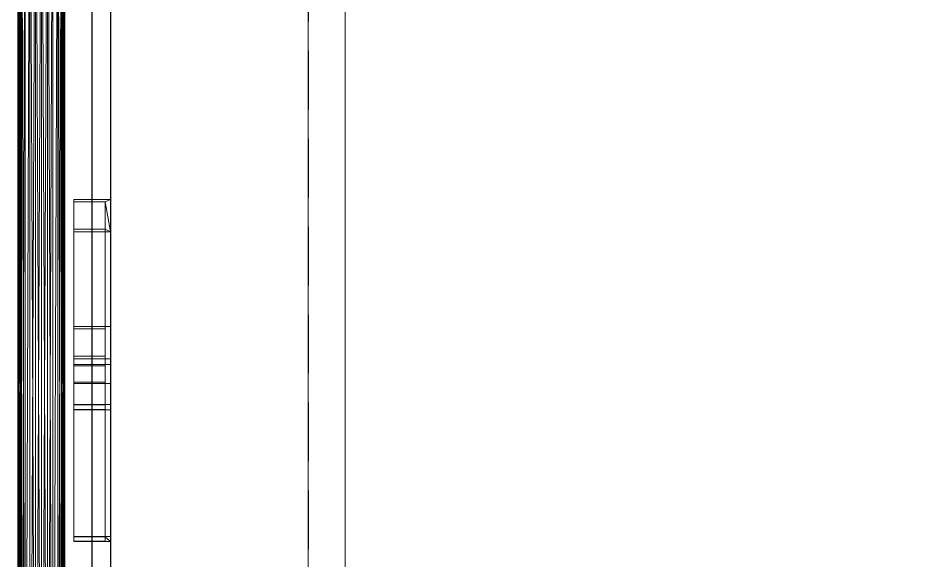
# Model space of a CAD drawing. Header units: millimetres. Extents: x -1 to 991, y -989 to 51.
# Drawn here: x 0 to 495, y -586.6 to -292.8 of the extents above; entities that cross this region are included whole.
import ezdxf

# ---------------------------------------------------------------- set-up
doc = ezdxf.new("R2010")
doc.units = ezdxf.units.MM
doc.linetypes.add('NASCOSTA', pattern=[9.525, 6.35, -3.175])
for name, color, linetype in [('IQ_200_2D', 1, 'Continuous'), ('IQ_200_3D', 1, 'Continuous'), ('IQ_204_2D', 7, 'Continuous'), ('IQ_BLUE_3D', 5, 'Continuous')]:
    doc.layers.add(name, color=color, linetype=linetype)

msp = doc.modelspace()

# ---------------------------------------------------------------- linework, layer by layer
at = {"layer": 'IQ_200_2D'}
msp.add_line((40, -758), (40, -120), dxfattribs=at)
at = {"layer": 'IQ_204_2D'}
for p, q in [((50, -120), (50, -748)), ((0, -857.92), (0, -126.56)), ((25, -127.51), (25, -855.94))]:
    msp.add_line(p, q, dxfattribs=at)
at = {"layer": 'IQ_204_2D', "linetype": 'NASCOSTA', "ltscale": 5}
msp.add_line((157, -120), (157, -758), dxfattribs=at)
at = {"layer": 'IQ_BLUE_3D', "lineweight": 9, "invisible_edges": 15}
for points in [[(291.33, -565, 694.48), (298.91, -565, 676.16), (289.26, -565, 678.75), (286.67, -565, 688.41)], [(303.4, -565, 692.89), (306.33, -565, 685.82), (303.4, -565, 678.75), (298.91, -565, 676.16)], [(298.91, -570, 676.16), (291.33, -570, 694.48), (289.26, -570, 678.75), (293.74, -570, 676.16)], [(303.4, -570, 678.75), (306.33, -570, 685.82), (303.4, -570, 692.89)]]:
    msp.add_3dface(points, dxfattribs=at)

# ---------------------------------------------------------------- meshes
at = {"layer": 'IQ_200_3D', "lineweight": 9}
mesh = msp.add_polyface(dxfattribs=at)
corners = [(177, -66, 220), (177, -738, 220), (813, -738, 220), (813, -66, 220)]
mesh.append_faces([[corners[k] for k in face] for face in [(0, 1, 2, 3)]])
mesh = msp.add_polyface(dxfattribs=at)
corners = [(813, -738, 200), (177, -738, 200), (177, -66, 200), (813, -66, 200)]
mesh.append_faces([[corners[k] for k in face] for face in [(0, 1, 2, 3)]])
mesh = msp.add_polyface(dxfattribs=at)
corners = [(177, -66, 220), (177, -66, 200), (177, -738, 200), (177, -738, 220)]
mesh.append_faces([[corners[k] for k in face] for face in [(0, 1, 2, 3)]])
mesh = msp.add_polyface(dxfattribs=at)
corners = [(950, -120, 875), (40, -120, 875), (40, -758, 875), (950, -758, 875)]
mesh.append_faces([[corners[k] for k in face] for face in [(0, 1, 2, 3)]])
mesh = msp.add_polyface(dxfattribs=at)
corners = [(40, -758, 800), (40, -120, 800), (950, -120, 800), (950, -758, 800)]
mesh.append_faces([[corners[k] for k in face] for face in [(0, 1, 2, 3)]])
mesh = msp.add_polyface(dxfattribs=at)
corners = [(40, -120, 875), (40, -120, 800), (40, -758, 800), (40, -758, 875)]
mesh.append_faces([[corners[k] for k in face] for face in [(0, 1, 2, 3)]])
mesh = msp.add_polyface(dxfattribs=at)
corners = [(940, -120, 1527), (50, -120, 1527), (50, -748, 1527), (940, -748, 1527)]
mesh.append_faces([[corners[k] for k in face] for face in [(0, 1, 2, 3)]])
mesh = msp.add_polyface(dxfattribs=at)
corners = [(50, -748, 875), (50, -120, 875), (940, -120, 875), (940, -748, 875)]
mesh.append_faces([[corners[k] for k in face] for face in [(0, 1, 2, 3)]])
mesh = msp.add_polyface(dxfattribs=at)
corners = [(50, -120, 1527), (50, -120, 875), (50, -748, 875), (50, -748, 1527)]
mesh.append_faces([[corners[k] for k in face] for face in [(0, 1, 2, 3)]])
mesh = msp.add_polyface(dxfattribs=at)
corners = [(940, -120, 1567), (50, -120, 1567), (50, -748, 1567), (940, -748, 1567)]
mesh.append_faces([[corners[k] for k in face] for face in [(0, 1, 2, 3)]])
mesh = msp.add_polyface(dxfattribs=at)
corners = [(50, -748, 1527), (50, -120, 1527), (940, -120, 1527), (940, -748, 1527)]
mesh.append_faces([[corners[k] for k in face] for face in [(0, 1, 2, 3)]])
mesh = msp.add_polyface(dxfattribs=at)
corners = [(50, -120, 1567), (50, -120, 1527), (50, -748, 1527), (50, -748, 1567)]
mesh.append_faces([[corners[k] for k in face] for face in [(0, 1, 2, 3)]])
mesh = msp.add_polyface(dxfattribs=at)
corners = [(833, -120, 800), (157, -120, 800), (157, -658, 800), (833, -658, 800)]
mesh.append_faces([[corners[k] for k in face] for face in [(0, 1, 2, 3)]])
mesh = msp.add_polyface(dxfattribs=at)
corners = [(157, -658, 220), (157, -120, 220), (833, -120, 220), (833, -658, 220)]
mesh.append_faces([[corners[k] for k in face] for face in [(0, 1, 2, 3)]])
mesh = msp.add_polyface(dxfattribs=at)
corners = [(157, -120, 800), (157, -120, 220), (157, -658, 220), (157, -658, 800)]
mesh.append_faces([[corners[k] for k in face] for face in [(0, 1, 2, 3)]])
mesh = msp.add_polyface(dxfattribs=at)
corners = [(0, -854.54, 1025.7), (0, -130.95, 1378.11), (0.43, -129.54, 1375.2), (1.67, -128.22, 1372.49), (3.66, -127.08, 1370.16), (6.25, -126.21, 1368.37), (9.26, -125.67, 1367.25), (12.5, -125.48, 1366.87), (15.74, -125.67, 1367.25), (18.75, -126.21, 1368.37), (21.34, -127.08, 1370.16), (23.33, -128.22, 1372.49), (24.57, -129.54, 1375.2), (25, -130.95, 1378.11), (25, -854.54, 1025.7), (24.57, -853.13, 1022.79), (23.33, -851.81, 1020.08), (21.34, -850.67, 1017.76), (18.75, -849.8, 1015.97), (15.74, -849.26, 1014.85), (12.5, -849.07, 1014.47), (9.26, -849.26, 1014.85), (6.25, -849.8, 1015.97), (3.66, -850.67, 1017.76), (1.67, -851.81, 1020.08), (0.43, -853.13, 1022.79)]
mesh.append_faces([[corners[k] for k in face] for face in [(14, 12, 13), (1, 25, 0)]], dxfattribs={"vtx0": -1})
mesh.append_faces([[corners[k] for k in face] for face in [(16, 11, 15), (21, 6, 20)]], dxfattribs={"vtx0": -1, "vtx1": -1})
mesh.append_faces([[corners[k] for k in face] for face in [(12, 14, 15), (8, 18, 19), (15, 11, 12), (16, 10, 11), (19, 7, 8), (5, 21, 22), (2, 24, 25), (21, 5, 6), (20, 6, 7), (23, 3, 4), (25, 1, 2)]], dxfattribs={"vtx0": -1, "vtx2": -1})
mesh.append_faces([[corners[k] for k in face] for face in [(16, 17, 10), (8, 9, 18), (19, 20, 7), (23, 24, 3), (2, 3, 24)]], dxfattribs={"vtx1": -1, "vtx2": -1})
mesh.append_faces([[corners[k] for k in face] for face in [(17, 18, 9, 10), (22, 23, 4, 5)]], dxfattribs={"vtx1": -1, "vtx3": -1})
mesh = msp.add_polyface(dxfattribs=at)
corners = [(0, -130.95, 1378.11), (0, -854.54, 1025.7), (0.43, -855.96, 1028.61), (1.67, -857.28, 1031.32), (3.66, -858.41, 1033.65), (6.25, -859.28, 1035.44), (9.26, -859.83, 1036.56), (12.5, -860.02, 1036.94), (15.74, -859.83, 1036.56), (18.75, -859.28, 1035.44), (21.34, -858.41, 1033.65), (23.33, -857.28, 1031.32), (24.57, -855.96, 1028.61), (25, -854.54, 1025.7), (25, -130.95, 1378.11), (24.57, -132.37, 1381.02), (23.33, -133.69, 1383.73), (21.34, -134.82, 1386.05), (18.75, -135.69, 1387.84), (15.74, -136.24, 1388.96), (12.5, -136.43, 1389.35), (9.26, -136.24, 1388.96), (6.25, -135.69, 1387.84), (3.66, -134.82, 1386.05), (1.67, -133.69, 1383.73), (0.43, -132.37, 1381.02)]
mesh.append_faces([[corners[k] for k in face] for face in [(1, 25, 0), (14, 12, 13)]], dxfattribs={"vtx0": -1})
mesh.append_faces([[corners[k] for k in face] for face in [(3, 24, 2), (10, 17, 9), (8, 19, 7)]], dxfattribs={"vtx0": -1, "vtx1": -1})
mesh.append_faces([[corners[k] for k in face] for face in [(25, 1, 2), (22, 4, 5), (21, 5, 6), (2, 24, 25), (3, 23, 24), (4, 22, 23), (6, 20, 21), (18, 8, 9), (15, 11, 12), (8, 18, 19), (7, 19, 20), (9, 17, 18), (10, 16, 17), (12, 14, 15)]], dxfattribs={"vtx0": -1, "vtx2": -1})
mesh.append_faces([[corners[k] for k in face] for face in [(3, 4, 23), (21, 22, 5), (6, 7, 20), (10, 11, 16), (15, 16, 11)]], dxfattribs={"vtx1": -1, "vtx2": -1})
mesh = msp.add_polyface(dxfattribs=at)
corners = [(50, -408.42, 1262.72), (50, -390.9, 1226.76), (30, -390.9, 1226.76), (30, -392.21, 1229.46), (47, -392.21, 1229.46), (47, -407.1, 1260.03), (30, -407.1, 1260.03), (30, -408.42, 1262.72)]
mesh.append_faces([[corners[k] for k in face] for face in [(4, 1, 2, 3)]], dxfattribs={"vtx0": -1})
mesh.append_faces([[corners[k] for k in face] for face in [(7, 0, 5, 6)]], dxfattribs={"vtx1": -1})
mesh.append_faces([[corners[k] for k in face] for face in [(4, 5, 0), (0, 1, 4)]], dxfattribs={"vtx1": -1, "vtx2": -1})
mesh = msp.add_polyface(dxfattribs=at)
corners = [(30, -392.21, 1229.46), (30, -390.9, 1226.76), (30, -459.73, 1193.24), (30, -480.36, 1185.54), (30, -502.07, 1181.91), (30, -573.45, 1176.92), (30, -573.66, 1179.91), (30, -502.27, 1184.9), (30, -481.13, 1188.44), (30, -461.05, 1195.93)]
mesh.append_faces([[corners[k] for k in face] for face in [(6, 4, 5)]], dxfattribs={"vtx0": -1})
mesh.append_faces([[corners[k] for k in face] for face in [(3, 8, 9, 2), (7, 3, 4, 6), (3, 7, 8)]], dxfattribs={"vtx0": -1, "vtx2": -1})
mesh.append_faces([[corners[k] for k in face] for face in [(0, 1, 2, 9)]], dxfattribs={"vtx2": -1})
mesh = msp.add_polyface(dxfattribs=at)
corners = [(50, -390.9, 1226.76), (50, -459.73, 1193.24), (30, -459.73, 1193.24), (30, -390.9, 1226.76)]
mesh.append_faces([[corners[k] for k in face] for face in [(0, 1, 2, 3)]])
mesh = msp.add_polyface(dxfattribs=at)
corners = [(50, -408.42, 1262.72), (50, -477.25, 1229.2), (50, -490.7, 1224.18), (50, -504.86, 1221.81), (50, -576.24, 1216.82), (50, -573.45, 1176.92), (50, -502.07, 1181.91), (50, -480.36, 1185.54), (50, -459.73, 1193.24), (50, -390.9, 1226.76)]
mesh.append_faces([[corners[k] for k in face] for face in [(6, 3, 4, 5)]], dxfattribs={"vtx0": -1})
mesh.append_faces([[corners[k] for k in face] for face in [(8, 1, 2, 7)]], dxfattribs={"vtx0": -1, "vtx2": -1})
mesh.append_faces([[corners[k] for k in face] for face in [(6, 7, 2, 3)]], dxfattribs={"vtx1": -1, "vtx3": -1})
mesh.append_faces([[corners[k] for k in face] for face in [(8, 9, 0, 1)]], dxfattribs={"vtx3": -1})
mesh = msp.add_polyface(dxfattribs=at)
corners = [(30, -392.21, 1229.46), (30, -461.05, 1195.93), (47, -461.05, 1195.93), (47, -392.21, 1229.46)]
mesh.append_faces([[corners[k] for k in face] for face in [(0, 1, 2, 3)]])
mesh = msp.add_polyface(dxfattribs=at)
corners = [(47, -392.21, 1229.46), (47, -461.05, 1195.93), (47, -481.13, 1188.44), (47, -502.27, 1184.9), (47, -573.66, 1179.91), (47, -576.03, 1213.83), (47, -504.65, 1218.82), (47, -489.92, 1221.28), (47, -475.93, 1226.5), (47, -407.1, 1260.03)]
mesh.append_faces([[corners[k] for k in face] for face in [(3, 6, 7, 2)]], dxfattribs={"vtx0": -1, "vtx2": -1})
mesh.append_faces([[corners[k] for k in face] for face in [(5, 6, 3, 4)]], dxfattribs={"vtx1": -1})
mesh.append_faces([[corners[k] for k in face] for face in [(7, 8, 1, 2)]], dxfattribs={"vtx1": -1, "vtx3": -1})
mesh.append_faces([[corners[k] for k in face] for face in [(9, 0, 1, 8)]], dxfattribs={"vtx2": -1})
mesh = msp.add_polyface(dxfattribs=at)
corners = [(30, -408.42, 1262.72), (30, -407.1, 1260.03), (30, -475.93, 1226.5), (30, -489.92, 1221.28), (30, -504.65, 1218.82), (30, -576.03, 1213.83), (30, -576.24, 1216.82), (30, -504.86, 1221.81), (30, -490.7, 1224.18), (30, -477.25, 1229.2)]
mesh.append_faces([[corners[k] for k in face] for face in [(6, 4, 5)]], dxfattribs={"vtx0": -1})
mesh.append_faces([[corners[k] for k in face] for face in [(3, 8, 9, 2), (7, 3, 4, 6), (3, 7, 8)]], dxfattribs={"vtx0": -1, "vtx2": -1})
mesh.append_faces([[corners[k] for k in face] for face in [(0, 1, 2, 9)]], dxfattribs={"vtx2": -1})
mesh = msp.add_polyface(dxfattribs=at)
corners = [(47, -407.1, 1260.03), (47, -475.93, 1226.5), (30, -475.93, 1226.5), (30, -407.1, 1260.03)]
mesh.append_faces([[corners[k] for k in face] for face in [(0, 1, 2, 3)]])
mesh = msp.add_polyface(dxfattribs=at)
corners = [(30, -408.42, 1262.72), (30, -477.25, 1229.2), (50, -477.25, 1229.2), (50, -408.42, 1262.72)]
mesh.append_faces([[corners[k] for k in face] for face in [(0, 1, 2, 3)]])
mesh = msp.add_polyface(dxfattribs=at)
corners = [(30, -502.07, 1181.91), (30, -480.36, 1185.54), (30, -459.73, 1193.24), (50, -459.73, 1193.24), (50, -480.36, 1185.54), (50, -502.07, 1181.91)]
mesh.append_faces([[corners[k] for k in face] for face in [(5, 0, 1, 4)]], dxfattribs={"vtx2": -1})
mesh.append_faces([[corners[k] for k in face] for face in [(1, 2, 3, 4)]], dxfattribs={"vtx3": -1})
mesh = msp.add_polyface(dxfattribs=at)
corners = [(47, -502.27, 1184.9), (47, -481.13, 1188.44), (47, -461.05, 1195.93), (30, -461.05, 1195.93), (30, -481.13, 1188.44), (30, -502.27, 1184.9)]
mesh.append_faces([[corners[k] for k in face] for face in [(2, 3, 4, 1)]], dxfattribs={"vtx2": -1})
mesh.append_faces([[corners[k] for k in face] for face in [(4, 5, 0, 1)]], dxfattribs={"vtx3": -1})
mesh = msp.add_polyface(dxfattribs=at)
corners = [(30, -504.65, 1218.82), (30, -489.92, 1221.28), (30, -475.93, 1226.5), (47, -475.93, 1226.5), (47, -489.92, 1221.28), (47, -504.65, 1218.82)]
mesh.append_faces([[corners[k] for k in face] for face in [(5, 0, 1, 4)]], dxfattribs={"vtx2": -1})
mesh.append_faces([[corners[k] for k in face] for face in [(1, 2, 3, 4)]], dxfattribs={"vtx3": -1})
mesh = msp.add_polyface(dxfattribs=at)
corners = [(50, -504.86, 1221.81), (50, -490.7, 1224.18), (50, -477.25, 1229.2), (30, -477.25, 1229.2), (30, -490.7, 1224.18), (30, -504.86, 1221.81)]
mesh.append_faces([[corners[k] for k in face] for face in [(2, 3, 4, 1)]], dxfattribs={"vtx2": -1})
mesh.append_faces([[corners[k] for k in face] for face in [(4, 5, 0, 1)]], dxfattribs={"vtx3": -1})
mesh = msp.add_polyface(dxfattribs=at)
corners = [(50, -502.07, 1181.91), (50, -573.45, 1176.92), (30, -573.45, 1176.92), (30, -502.07, 1181.91)]
mesh.append_faces([[corners[k] for k in face] for face in [(0, 1, 2, 3)]])
mesh = msp.add_polyface(dxfattribs=at)
corners = [(30, -502.27, 1184.9), (30, -573.66, 1179.91), (47, -573.66, 1179.91), (47, -502.27, 1184.9)]
mesh.append_faces([[corners[k] for k in face] for face in [(0, 1, 2, 3)]])
mesh = msp.add_polyface(dxfattribs=at)
corners = [(47, -504.65, 1218.82), (47, -576.03, 1213.83), (30, -576.03, 1213.83), (30, -504.65, 1218.82)]
mesh.append_faces([[corners[k] for k in face] for face in [(0, 1, 2, 3)]])
mesh = msp.add_polyface(dxfattribs=at)
corners = [(30, -504.86, 1221.81), (30, -576.24, 1216.82), (50, -576.24, 1216.82), (50, -504.86, 1221.81)]
mesh.append_faces([[corners[k] for k in face] for face in [(0, 1, 2, 3)]])
mesh = msp.add_polyface(dxfattribs=at)
corners = [(50, -573.45, 1176.92), (50, -576.24, 1216.82), (30, -576.24, 1216.82), (30, -576.03, 1213.83), (47, -576.03, 1213.83), (47, -573.66, 1179.91), (30, -573.66, 1179.91), (30, -573.45, 1176.92)]
mesh.append_faces([[corners[k] for k in face] for face in [(4, 1, 2, 3)]], dxfattribs={"vtx0": -1})
mesh.append_faces([[corners[k] for k in face] for face in [(1, 4, 5), (5, 0, 1)]], dxfattribs={"vtx0": -1, "vtx2": -1})
mesh.append_faces([[corners[k] for k in face] for face in [(7, 0, 5, 6)]], dxfattribs={"vtx1": -1})

doc.saveas('drawing.dxf')
